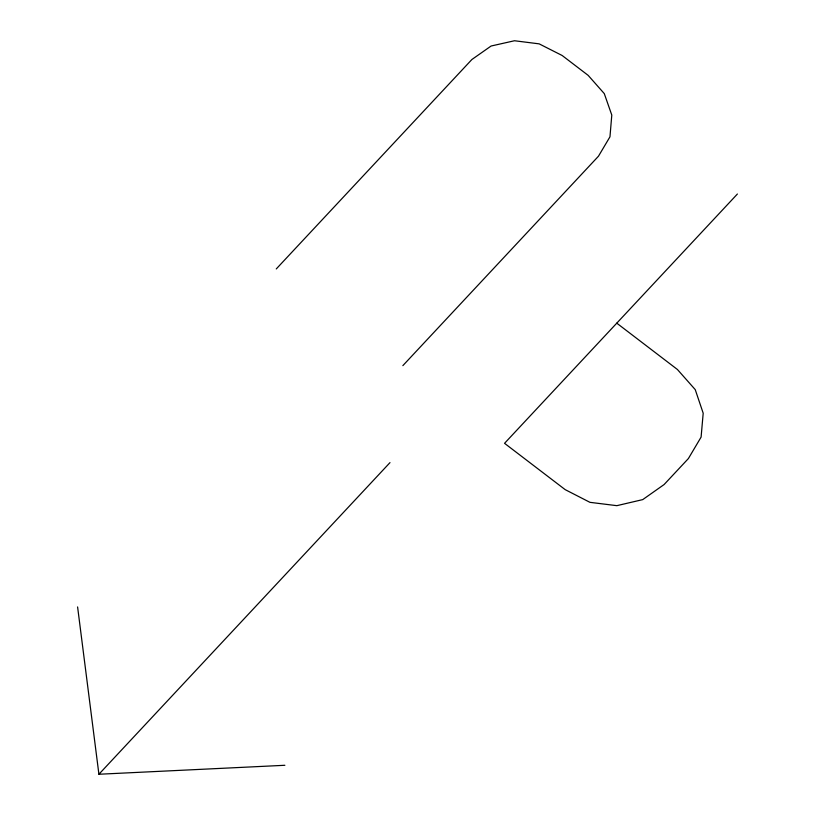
<?xml version="1.0" encoding="UTF-8"?>
<svg xmlns="http://www.w3.org/2000/svg" width="815" height="815" viewBox="0 0 815 815"><rect width="100%" height="100%" fill="white"/><g stroke="black" fill="none" stroke-linecap="round" stroke-linejoin="round"><path stroke-width="1.22" d="M276.265 268.94L471.885 59.505L491.109 46.017L514.499 40.75L539.153 43.857L562.126 55.481L588.175 75.377L604.282 93.613L611.79 115.068L609.966 136.808L598.475 156.205L402.855 365.64M77.598 606.931L98.91 774.25L389.988 462.614M737.402 194.011L504.546 443.319L565.192 489.642L589.958 502.335L616.843 505.667L642.719 499.615L664.123 484.528L688.39 458.56L701.094 437.115L703.192 413.215L695.236 389.621L677.418 369.49L616.772 323.158M98.91 774.25L284.883 765.285"/></g></svg>
